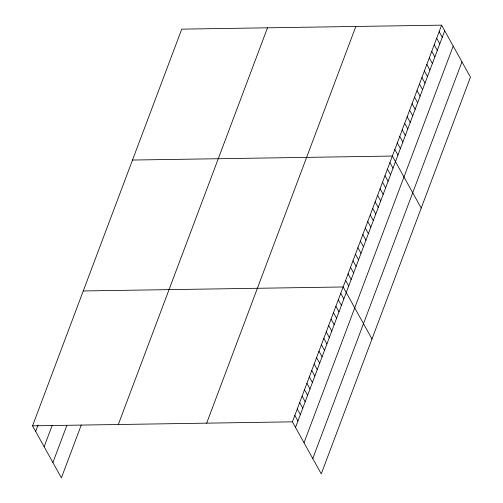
<?xml version="1.0" encoding="UTF-8"?>
<svg xmlns="http://www.w3.org/2000/svg" width="503" height="503" viewBox="0 0 503 503"><rect width="100%" height="100%" fill="white"/><g stroke="black" fill="none" stroke-linecap="round" stroke-linejoin="round"><path stroke-width="0.75" d="M81.253 425.041L61.391 477.85L32.55 425.827L181.74 29.13L441.609 25.15L470.45 77.173L321.26 473.87L292.419 421.841L441.609 25.15M35.65 431.417L38.071 424.997M44.145 446.739L52.199 425.331M52.897 462.527L66.855 425.419M118.312 424.513L267.495 27.816M206.664 423.155L355.854 26.464M295.519 427.437L444.709 30.746M304.013 442.759L453.203 46.069M312.765 458.547L461.955 61.85M132.509 160.042L392.378 156.056L421.212 208.085M83.278 290.948L343.147 286.968L371.981 338.991M32.55 425.827L292.419 421.841M439.15 31.695L442.25 37.291M436.686 38.241L439.785 43.836M434.227 44.786L437.327 50.382M431.763 51.331L434.862 56.927M429.304 57.876L432.404 63.472M426.84 64.422L429.939 70.018M424.381 70.967L427.481 76.563M421.916 77.512L425.016 83.108M419.458 84.058L422.558 89.653M416.993 90.603L420.093 96.199M414.535 97.148L417.635 102.744M412.07 103.693L415.17 109.289M409.612 110.239L412.712 115.835M407.147 116.784L410.247 122.38M404.689 123.329L407.788 128.925M402.224 129.875L405.324 135.47M399.766 136.42L402.865 142.016M397.301 142.965L400.401 148.561M394.836 149.51L397.942 155.106M389.913 162.607L393.019 168.197M387.455 169.153L390.554 174.742M384.99 175.698L388.096 181.287M382.531 182.243L385.631 187.833M380.067 188.788L383.173 194.378M377.608 195.334L380.708 200.923M375.144 201.879L378.25 207.469M372.685 208.424L375.785 214.014M370.221 214.97L373.327 220.559M367.762 221.515L370.862 227.105M365.297 228.06L368.397 233.65M362.839 234.605L365.939 240.195M360.374 241.151L363.474 246.74M357.916 247.696L361.016 253.286M355.451 254.241L358.551 259.831M352.993 260.787L356.093 266.376M350.528 267.332L353.628 272.922M348.07 273.877L351.169 279.473M345.605 280.423L348.705 286.018M340.732 293.387L343.832 298.983M338.312 299.813L341.418 305.409M335.897 306.233L338.997 311.829M333.483 312.659L336.582 318.254M331.068 319.078L334.168 324.674M328.654 325.504L331.754 331.1M326.24 331.923L329.339 337.519M323.825 338.349L326.925 343.945M321.404 344.769L324.504 350.365M318.99 351.195L322.09 356.79M316.576 357.614L319.675 363.21M314.161 364.04L317.261 369.636M311.747 370.46L314.847 376.055M309.332 376.885L312.432 382.481M306.912 383.305L310.011 388.901M304.497 389.731L307.597 395.327M302.083 396.15L305.183 401.746M299.669 402.576L302.768 408.172M297.254 408.996L300.354 414.591M294.84 415.421L297.939 421.011"/></g></svg>
